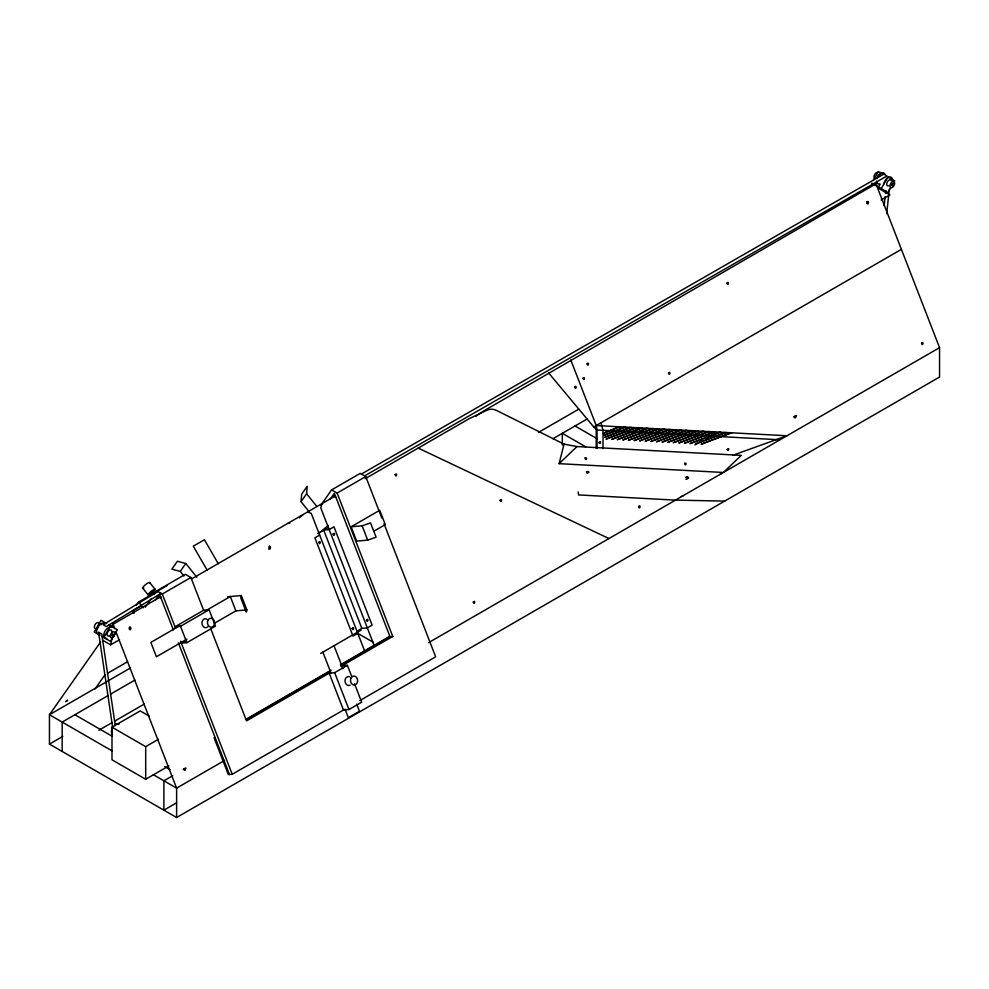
<?xml version="1.0" encoding="UTF-8"?>
<svg xmlns="http://www.w3.org/2000/svg" width="989" height="989" viewBox="0 0 989 989"><rect width="100%" height="100%" fill="white"/><g stroke="black" fill="none" stroke-linecap="round" stroke-linejoin="round"><path stroke-width="1.48" d="M301.039 501.67L301.645 494.228L307.208 486.316L306.602 493.758L301.039 501.67L309.297 511.943M884.154 205.737L885.155 196.551M885.489 193.498L885.823 190.432M886.676 213.686L889.334 189.208M102.893 640.378L110.62 644.828L112.4 636.15M564.027 444.135L576.995 446.558L741.268 455.36L723.379 472.47L559.106 463.668L564.027 444.135L496.663 410.484A17.443 13.759 84.9 0 0 486.724 410.311L469.07 418.73L365.176 478.701M241.328 595.551L240.723 597.801L246.286 612.129L246.891 609.892L241.328 595.551L227.557 596.775M321.969 503.661L320.807 507.963L374.324 645.879M112.14 728.819L111.658 730.29A6.157 3.56 -60 0 0 111.942 733.962M103.82 637.497L110.558 625.827M873.188 180.567L878.43 171.48L881.805 173.434M878.43 187.057L879.926 184.461M881.224 188.676L887.974 176.994L894.711 180.888L893.215 183.484M890.965 187.378L887.974 192.571L871.692 183.163M129.089 627.867L130.177 627.286M100.668 641.873L49.45 714.738L49.45 744.099L176.611 817.52L939.55 377.032L939.55 347.671L875.97 183.806L484.82 410.311A28.508 6.021 -38.8 0 0 478.231 414.626M111.263 626.791L113.03 624.282L160.873 596.664M136.161 605.466L138.547 602.078L167.166 585.562M145.259 607.209L151.465 598.394M154.111 594.612L156.769 590.841L185.388 574.312L190.889 577.502L203.685 610.473M155.273 600.298L159.526 594.265L173.372 629.944M94.895 689.135L104.995 674.77M185.808 563.495L177.414 561.245L171.851 569.157L180.245 571.407L185.808 563.495L196.823 577.193M268.761 549.179C270.207 539.771 269.181 554.508 270.541 546.732M321.017 504.971L331.612 489.889L360.219 473.372L365.732 476.55L381.828 518.038M330.116 499.358L334.369 493.313L390 636.693L392.757 636.459L337.125 493.066L331.612 489.889M152.43 591.991C154.309 589.123 147.868 594.982 151.774 592.547M129.942 627.323L129.769 629.375M130.325 629.424L130.078 627.36M559.106 463.668L576.995 446.558M299.296 517.84L303.166 514.515M318.891 533.417L328.237 525.382M866.834 201.719C869.096 200.359 868.948 204.995 866.821 203.499M157.931 591.509L103.116 624.739L106.293 626.581L161.12 593.338M141.291 605.861L132.192 611.115L134.034 613.403M156.769 590.841L162.283 594.018L190.889 577.502M337.125 493.066L365.732 476.55M191.446 579.01L335.333 495.934M111.201 627.36L113.723 625.901M110.62 644.828L119.521 639.698M881.063 200.025L889.964 194.895L877.799 187.873M317.729 533.504L328.459 527.31M319.657 535.074L314.885 537.831L353.036 636.15L357.808 633.393M179.986 625.592L150.847 642.417L156.41 656.758L186.872 639.166M205.143 611.066L230.313 596.528L235.877 610.868L246.891 609.892M351.12 526.791L362.122 525.802L370.516 522.86L376.08 537.2L367.685 540.142L356.683 541.131L351.12 526.791L379.727 510.275L385.29 524.615L373.582 531.365M209.112 609.78L203.61 610.275L174.991 626.791L180.505 626.297L209.112 609.78L215.466 626.161L186.859 642.677L181.358 643.171L186.55 640.167M107.653 673.237L127.606 661.728M130.486 667.946L49.45 714.738L112.363 751.059M538.436 432.416L578.689 409.186M214.687 623.107L235.877 610.868M108.221 695.49L62.171 722.081L62.171 751.442M110.879 693.944L134.887 680.086M552.987 438.708L587.033 419.052M548.536 372.841L593.759 426.964L901.399 249.352M49.45 744.099L62.814 736.385M98.888 730.241L112.214 722.539M114.885 721.006L144.221 704.069M168.785 765.919L145.692 779.258L111.992 759.799L111.992 727.199L140.215 710.906L149.29 716.147M111.992 727.199L145.692 746.658L158.524 739.253M357.066 631.13L361.838 628.374L367.339 627.891L372.111 625.135L333.961 526.816L329.201 529.572L323.687 530.055L361.838 628.374M320.659 653.432L360.997 630.141M694.847 444.902L702.833 440.278M705.503 438.745L714.837 433.355M245.964 719.312L331.068 670.183M340.377 664.806L389.579 636.397M246.422 719.584L330.178 671.234M340.809 665.09L390 636.693M330.277 672.52L246.521 720.882L210.917 629.115M340.908 666.388L392.757 636.459M354.544 683.758L361.702 702.19L348.981 709.533L343.48 710.028L329.176 673.163L334.678 672.668L347.399 665.325L351.8 676.674M172.791 775.673L163.89 780.803L163.89 810.176L176.611 802.833M183.274 769.615L185.944 768.082M685.983 479.381L688.616 477.86M793.895 417.074L796.565 415.528M224.552 760.467L176.611 788.146L153.32 774.708M428.608 642.652L939.55 347.671M215.157 737.646L214.057 737.745L228.36 774.61L232.217 774.263L343.912 709.781M359.872 700.558L435.667 656.807L384.041 523.762M361.393 474.04L883.832 174.113L887.009 175.955L364.57 475.882M130.115 629.536L131.043 628.139L129.843 627.323M619.955 426.815L603.401 433.306L618.817 426.754M625.555 427.112L603.772 435.407L624.405 427.05M631.155 427.409L604.65 437.348L630.005 427.347M636.755 427.718L606.022 439.116L635.606 427.656M642.343 428.014L611.622 439.413L641.206 427.953M647.943 428.311L617.223 439.709L646.794 428.249M653.544 428.608L622.81 440.006L652.394 428.546M659.144 428.917L628.411 440.315L657.994 428.855M664.732 429.214L634.011 440.612L663.594 429.152M670.332 429.51L639.611 440.909L669.182 429.449M675.932 429.807L645.199 441.205L674.782 429.758M681.532 430.116L650.799 441.514L680.383 430.054M687.12 430.413L656.399 441.811L685.983 430.351M692.72 430.709L662 442.108L691.571 430.648M698.321 431.019L667.587 442.404L697.171 430.957M703.921 431.315L673.188 442.713L702.771 431.253M709.509 431.612L678.788 443.01L708.371 431.55M715.109 431.909L684.388 443.307L713.959 431.847M720.709 432.218L689.976 443.616L719.559 432.156M726.309 432.514L695.576 443.913L725.16 432.453M731.897 432.811L701.176 444.209L730.747 432.749M732.626 455.336L786.96 435.766L596.231 425.542L570.789 359.996M130.449 629.499L129.658 629.523M347.399 665.325L341.885 665.82L342.985 668.651M724.677 501.089L675.487 500.125L578.602 494.933L578.219 491.953M609.669 430.672L597.047 429.992L593.759 426.964M610.819 430.734L615.269 430.969M616.419 431.031L620.869 431.266M622.019 431.328L626.47 431.575M627.607 431.637L632.058 431.872M633.207 431.933L637.658 432.168M638.807 432.23L643.258 432.465M644.408 432.527L648.858 432.774M649.996 432.836L654.446 433.071M655.596 433.133L660.046 433.367M661.196 433.429L665.646 433.677M666.796 433.726L671.247 433.973M672.384 434.035L676.835 434.27M677.984 434.332L682.435 434.567M683.584 434.628L688.035 434.876M689.185 434.937L693.635 435.172M694.773 435.234L699.223 435.469M700.373 435.531L704.823 435.766M705.973 435.828L710.423 436.075M711.573 436.137L716.024 436.372M717.161 436.433L721.611 436.668M722.761 436.73L777.824 439.685M586.254 471.938L589.011 472.087M685.76 477.279L688.529 477.427M130.214 629.536L129.102 628.967M288.467 522.996L289.765 523.342M418.211 448.091L608.94 538.548M307.814 511.82L311.275 513.464L364.78 651.368M575.029 425.975L597.492 438.943M585.624 446.781L562.321 433.318L562.321 445.062M332.774 495.576L335.951 497.418M357.153 632.997L373.014 642.145M157.931 596.528L161.12 598.357M106.651 623.564L101.026 620.313L94.289 631.996L99.901 635.235M108.963 624.9L117.308 629.721L110.558 641.391L102.213 636.582M74.88 714.738L111.868 736.088M164.718 766.599L169.997 769.652M306.602 493.758L316.703 506.306M180.245 571.407L183.917 575.981M149.735 582.595L155.236 589.444M142.639 588.035L148.14 594.884M138.547 602.078L143.133 607.79M218.285 563.767L204.414 539.734L193.288 546.163L207.158 570.196M600.991 422.785L603.006 430.314L603.006 448.561M362.122 525.802L367.685 540.142M334.022 645.718L342.874 668.515M356.695 704.131L359.464 711.264L348.338 717.68L345.013 709.138M334.678 672.668L348.981 709.533M322.896 652.134L331.191 673.509M180.505 626.297L186.859 642.677M162.283 594.018L175.597 628.349M180.591 641.218L232.217 774.263M178.391 642.875L229.46 774.511M113.03 624.282L114.699 628.596M115.812 631.477L176.611 788.146L176.611 817.52M115.268 725.53L101.756 633.998L98.579 632.169L112.548 726.742M597.047 448.462L597.047 429.992L596.231 425.542L596.231 448.425M145.692 746.658L145.692 779.258M151.91 593.202A4.5 0.952 -38.8 0 1 148.387 594.191A4.5 0.952 -38.8 0 1 154.272 589.407A4.5 0.952 -38.8 0 1 152.813 592.46M143.825 587.973A4.5 0.952 -38.8 0 1 145.062 585.006A4.5 0.952 -38.8 0 1 149.673 582.954M350.143 685.142A4.5 3.548 84.9 0 1 345.013 681.174A4.5 3.548 84.9 0 1 349.686 676.847M206.219 627.669A4.5 3.548 84.9 0 1 202.016 622.192A4.5 3.548 84.9 0 1 207.467 619.596M207.863 626.717A4.5 3.548 84.9 0 1 207.097 627.323M114.872 725.036A6.157 3.56 -60 0 1 119.026 724.158M888.518 185.833A3.375 1.941 -60 0 1 887.38 181.914A3.375 1.941 -60 0 1 891.386 180.752M874.684 178.416A3.375 1.941 -60 0 1 874.684 174.521A3.375 1.941 -60 0 1 878.059 172.568M883.807 183.929A6.157 3.56 -60 0 1 888.431 177.328A6.157 3.56 -60 0 1 892.412 179.813M877.033 178.329A6.157 3.56 -60 0 1 881.273 173.199A6.157 3.56 -60 0 1 885.056 174.509M879.963 183.867A6.157 3.56 -60 0 1 876.551 181.16M877.169 178.7A3.375 1.941 -60 0 1 880.742 174.249M109.396 635.742A3.375 1.941 -60 0 1 107.059 634.283A3.375 1.941 -60 0 1 109.482 630.178A3.375 1.941 -60 0 1 111.819 631.637M96.106 628.633A3.375 1.941 -60 0 1 95.043 624.64A3.375 1.941 -60 0 1 99.024 623.577M106.775 638.412A6.157 3.56 -60 0 1 104.142 633.009A6.157 3.56 -60 0 1 110.434 627.273M99.617 634.283A6.157 3.56 -60 0 1 97.602 627.422A6.157 3.56 -60 0 1 104.797 624.183M97.515 628.831A3.375 1.941 -60 0 1 98.987 625.431A3.375 1.941 -60 0 1 101.595 624.529M475.944 416.282A28.508 6.021 -38.8 0 1 477.094 415.442M721.216 473.471A8.988 5.192 0 0 1 719.794 474.547M683.115 495.724A8.988 5.192 0 0 1 681.248 496.54M574.683 387.132C576.117 391.187 577.044 383.942 574.683 387.132M868.255 202.56C866.97 206.108 866.438 199.259 868.255 202.56M726.952 283.151C728.324 287.243 729.375 280.023 726.952 283.151M366.462 620.14C367.797 624.244 368.922 617.037 366.462 620.14M352.158 628.386C353.444 632.515 354.655 625.332 352.158 628.386M184.003 769.083C185.252 773.225 186.513 766.055 184.003 769.083M500.113 500.31C501.312 504.477 502.684 497.343 500.113 500.31M318.792 542.318C319.966 546.497 321.363 539.364 318.792 542.318M587.095 363.841C588.257 368.019 589.679 360.898 587.095 363.841M473.286 602.041C474.436 606.22 475.882 599.111 473.286 602.041M582.966 378.243C584.066 382.446 585.599 375.363 582.966 378.243M686.193 477.39C687.256 481.606 688.863 474.547 686.193 477.39M333.108 533.998C334.097 538.239 335.827 531.241 333.108 533.998M111.856 635C113.129 637.744 113.908 631.279 111.856 635M891.497 184.869C892.783 187.601 893.524 181.21 891.497 184.869M668.49 372.94C669.392 377.205 671.271 370.257 668.49 372.94M794.377 416.579C795.218 420.857 797.196 413.958 794.377 416.579M638.622 506.479C639.376 510.781 641.49 503.945 638.622 506.479M586.712 471.938C587.379 476.265 589.642 469.491 586.712 471.938M921.55 343.096C922.156 347.436 924.53 340.723 921.55 343.096M395.18 474.485C395.724 478.837 398.196 472.173 395.18 474.485M599.025 442.578C600.162 445.792 601.831 439.277 599.025 442.578M684.611 463.334C685.192 467.377 687.8 462.11 684.611 463.334M727.212 449.538C728.263 452.801 730.08 446.299 727.212 449.538M585.117 457.969C585.55 461.999 588.381 456.893 585.117 457.969M65.769 701.597L67.487 700.348L65.769 701.597M351.095 677.922A4.5 3.548 84.9 0 0 353.852 685.018A4.5 3.548 84.9 0 0 357.239 678.714A4.5 3.548 84.9 0 0 351.095 677.922M208.049 620.115A4.5 3.548 84.9 0 0 210.805 627.199A4.5 3.548 84.9 0 0 214.193 620.907A4.5 3.548 84.9 0 0 208.049 620.115M892.313 187.391A3.375 1.941 -60 0 0 894.316 182.063A3.375 1.941 -60 0 0 890.187 184.535A3.375 1.941 -60 0 0 892.313 187.391M113.191 637.139A3.375 1.941 -60 0 0 114.341 631.897A3.375 1.941 -60 0 0 110.323 635.358A3.375 1.941 -60 0 0 113.191 637.139"/></g></svg>
